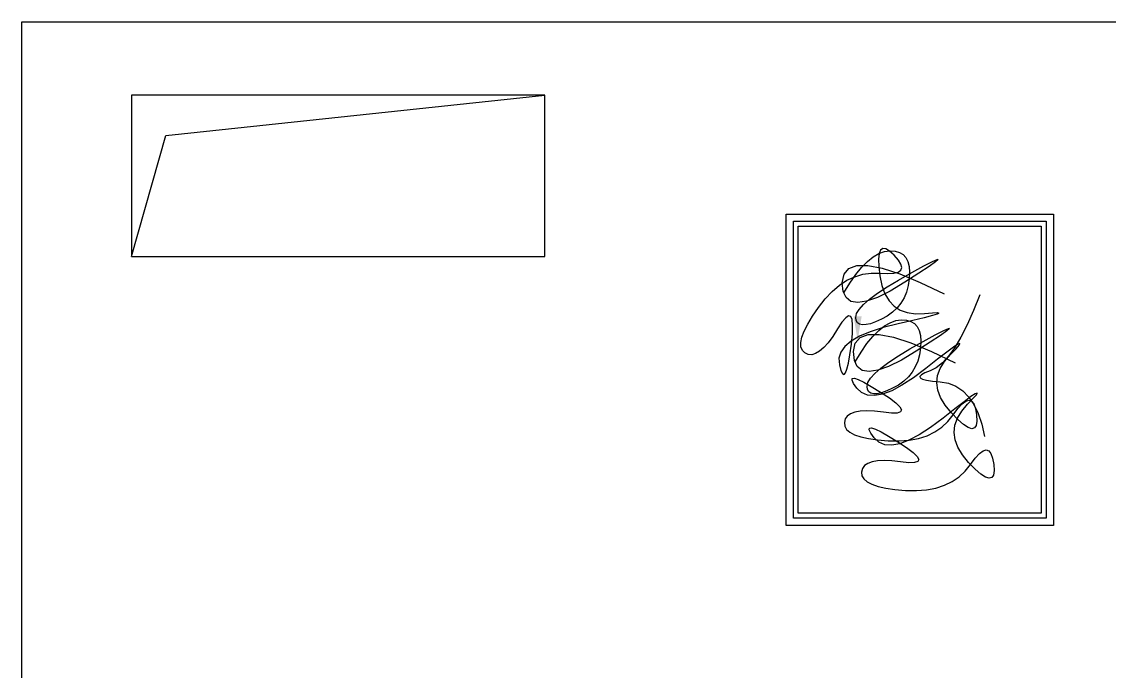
# Model space of a CAD drawing. Header units: inches. Extents: x 3 to 45, y 10.7 to 35.5.
# Drawn here: x 11.373 to 13.609, y 30.328 to 31.663 of the extents above; entities that cross this region are included whole.
import ezdxf

# ---------------------------------------------------------------- set-up
doc = ezdxf.new("R2010")
doc.units = ezdxf.units.IN
doc.header["$MEASUREMENT"] = 0
doc.layers.add('02', color=2, linetype='Continuous')
doc.layers.add('1', color=1, linetype='Continuous')

msp = doc.modelspace()

# ---------------------------------------------------------------- linework, layer by layer
at = {"layer": '02'}
for p, q in [((11.3726, 31.6626), (16.6726, 31.6626)), ((11.3726, 28.9926), (11.3726, 31.6626))]:
    msp.add_line(p, q, dxfattribs=at)
at = {"layer": '1'}
for p, q in [((12.4482, 31.5114), (11.5985, 31.5114)), ((11.5985, 31.5114), (11.5985, 31.1804)), ((11.6691, 31.4286), (12.4482, 31.5114)), ((12.4482, 31.1804), (12.4482, 31.5114)), ((11.5985, 31.1804), (11.6691, 31.4286)), ((12.9444, 30.6274), (12.9444, 31.2674)), ((12.9444, 31.2674), (13.4944, 31.2674)), ((13.4944, 31.2674), (13.4944, 30.6274)), ((12.9594, 30.6424), (12.9594, 31.2524)), ((12.9594, 31.2524), (13.4794, 31.2524)), ((13.4794, 31.2524), (13.4794, 30.6424)), ((12.9694, 30.6524), (12.9694, 31.2424)), ((12.9694, 31.2424), (13.4694, 31.2424)), ((13.4694, 31.2424), (13.4694, 30.6524)), ((11.5985, 31.1804), (12.4482, 31.1804)), ((13.1117, 31.1697), (13.1235, 31.1791)), ((13.1235, 31.1791), (13.1352, 31.186)), ((13.136, 31.1861), (13.1348, 31.1748)), ((13.1352, 31.186), (13.1468, 31.1901)), ((13.1388, 31.1934), (13.136, 31.1861)), ((13.1433, 31.1967), (13.1388, 31.1934)), ((13.1495, 31.196), (13.1433, 31.1967)), ((13.1468, 31.1901), (13.1583, 31.1917)), ((13.1574, 31.1913), (13.1495, 31.196)), ((13.167, 31.1826), (13.1574, 31.1913)), ((13.1583, 31.1917), (13.1689, 31.191)), ((13.1757, 31.1727), (13.167, 31.1826)), ((13.1689, 31.191), (13.1779, 31.1885)), ((13.1779, 31.1885), (13.1852, 31.1841)), ((13.1852, 31.1841), (13.191, 31.1778)), ((13.191, 31.1778), (13.1951, 31.1697)), ((13.0636, 31.144), (13.0736, 31.1557)), ((13.0736, 31.1557), (13.09, 31.1617)), ((13.0876, 31.1429), (13.0997, 31.1576)), ((13.09, 31.1617), (13.1129, 31.1617)), ((13.0997, 31.1576), (13.1117, 31.1697)), ((13.1129, 31.1617), (13.1423, 31.156)), ((13.1348, 31.1748), (13.1353, 31.1595)), ((13.1353, 31.1595), (13.1376, 31.1401)), ((13.1423, 31.156), (13.1782, 31.1444)), ((13.1808, 31.1642), (13.1757, 31.1727)), ((13.1804, 31.1519), (13.1824, 31.1573)), ((13.1824, 31.1573), (13.1808, 31.1642)), ((13.1951, 31.1697), (13.1977, 31.1598)), ((13.1977, 31.1598), (13.1986, 31.1479)), ((13.2029, 31.1471), (13.228, 31.1607)), ((13.2386, 31.1598), (13.2176, 31.1458)), ((13.228, 31.1607), (13.2455, 31.1697)), ((13.2518, 31.1691), (13.2386, 31.1598)), ((13.2455, 31.1697), (13.2553, 31.1741)), ((13.2574, 31.1739), (13.2518, 31.1691)), ((13.2553, 31.1741), (13.2574, 31.1739)), ((13.0601, 31.1263), (13.0636, 31.144)), ((13.0696, 31.1312), (13.0857, 31.1386)), ((13.0754, 31.1255), (13.0876, 31.1429)), ((13.0857, 31.1386), (13.1022, 31.1436)), ((13.1022, 31.1436), (13.1193, 31.1459)), ((13.1193, 31.1459), (13.137, 31.1457)), ((13.137, 31.1457), (13.1532, 31.145)), ((13.1376, 31.1401), (13.1417, 31.1202)), ((13.1522, 31.1176), (13.1757, 31.1318)), ((13.1532, 31.145), (13.1658, 31.1458)), ((13.1658, 31.1458), (13.1749, 31.1481)), ((13.1749, 31.1481), (13.1804, 31.1519)), ((13.1757, 31.1318), (13.2029, 31.1471)), ((13.1782, 31.1444), (13.2205, 31.1269)), ((13.2176, 31.1458), (13.189, 31.1273)), ((13.1979, 31.1343), (13.1957, 31.1202)), ((13.1986, 31.1479), (13.1979, 31.1343)), ((13.0393, 31.1085), (13.0542, 31.1211)), ((13.0542, 31.1211), (13.0696, 31.1312)), ((13.0619, 31.1084), (13.0601, 31.1263)), ((13.0631, 31.1055), (13.0754, 31.1255)), ((13.1323, 31.1045), (13.1522, 31.1176)), ((13.1586, 31.1091), (13.1323, 31.0961)), ((13.1417, 31.1202), (13.1479, 31.1033)), ((13.189, 31.1273), (13.1586, 31.1091)), ((13.1957, 31.1202), (13.1921, 31.1071)), ((13.2205, 31.1269), (13.2693, 31.1036)), ((13.0111, 31.0756), (13.0249, 31.0933)), ((13.0249, 31.0933), (13.0393, 31.1085)), ((13.0678, 31.0956), (13.0619, 31.1084)), ((13.0778, 31.0879), (13.0678, 31.0956)), ((13.0919, 31.0855), (13.0778, 31.0879)), ((13.11, 31.0882), (13.0919, 31.0855)), ((13.1036, 31.0814), (13.1161, 31.0924)), ((13.1323, 31.0961), (13.11, 31.0882)), ((13.1161, 31.0924), (13.1323, 31.1045)), ((13.1479, 31.1033), (13.1562, 31.0892)), ((13.1562, 31.0892), (13.1666, 31.0781)), ((13.1871, 31.0952), (13.1806, 31.0842)), ((13.1921, 31.1071), (13.1871, 31.0952)), ((13.3427, 31.1016), (13.3298, 31.0688)), ((12.9988, 31.0575), (13.0111, 31.0756)), ((13.0895, 31.0627), (13.0947, 31.0715)), ((13.0947, 31.0715), (13.1036, 31.0814)), ((13.1634, 31.0655), (13.1526, 31.0578)), ((13.1727, 31.0744), (13.1634, 31.0655)), ((13.1666, 31.0781), (13.1792, 31.07)), ((13.1806, 31.0842), (13.1727, 31.0744)), ((13.1792, 31.07), (13.1938, 31.0647)), ((13.1938, 31.0647), (13.2105, 31.0624)), ((13.2293, 31.063), (13.2458, 31.0644)), ((13.2458, 31.0644), (13.2557, 31.0647)), ((13.2557, 31.0647), (13.2589, 31.0638)), ((13.3298, 31.0688), (13.317, 31.0398)), ((12.989, 31.0412), (12.9988, 31.0575)), ((13.0594, 31.0452), (13.0501, 31.0311)), ((13.0671, 31.0542), (13.0594, 31.0452)), ((13.0731, 31.0581), (13.0671, 31.0542)), ((13.0774, 31.0568), (13.0731, 31.0581)), ((13.0802, 31.0503), (13.0774, 31.0568)), ((13.0813, 31.0388), (13.0802, 31.0503)), ((13.0879, 31.055), (13.0895, 31.0627)), ((13.0889, 31.0487), (13.0879, 31.055)), ((13.0915, 31.044), (13.0889, 31.0487)), ((13.0957, 31.041), (13.0915, 31.044)), ((13.1178, 31.042), (13.1089, 31.04)), ((13.1283, 31.0457), (13.1178, 31.042)), ((13.1404, 31.0511), (13.1283, 31.0457)), ((13.1526, 31.0578), (13.1404, 31.0511)), ((13.1467, 31.0373), (13.1584, 31.0441)), ((13.1584, 31.0441), (13.17, 31.0483)), ((13.17, 31.0483), (13.1814, 31.0498)), ((13.2052, 31.0486), (13.1751, 31.0419)), ((13.1814, 31.0498), (13.192, 31.0492)), ((13.192, 31.0492), (13.201, 31.0466)), ((13.201, 31.0466), (13.2084, 31.0422)), ((13.2286, 31.0542), (13.2052, 31.0486)), ((13.2084, 31.0422), (13.2142, 31.036)), ((13.2105, 31.0624), (13.2293, 31.063)), ((13.2454, 31.0586), (13.2286, 31.0542)), ((13.2555, 31.0618), (13.2454, 31.0586)), ((13.2589, 31.0638), (13.2555, 31.0618)), ((12.977, 31.0142), (12.9818, 31.0268)), ((12.9818, 31.0268), (12.989, 31.0412)), ((13.0501, 31.0311), (13.0403, 31.0157)), ((13.0787, 31.0002), (13.0808, 31.022)), ((13.0808, 31.022), (13.0813, 31.0388)), ((13.1174, 31.0256), (13.0955, 31.0163)), ((13.1015, 31.0397), (13.0957, 31.041)), ((13.0967, 31.0139), (13.1132, 31.0198)), ((13.1089, 31.04), (13.1015, 31.0397)), ((13.1132, 31.0198), (13.1361, 31.0199)), ((13.144, 31.0341), (13.1174, 31.0256)), ((13.1229, 31.0157), (13.1349, 31.0278)), ((13.1349, 31.0278), (13.1467, 31.0373)), ((13.1361, 31.0199), (13.1655, 31.0141)), ((13.1751, 31.0419), (13.144, 31.0341)), ((13.2142, 31.036), (13.2183, 31.0279)), ((13.2183, 31.0279), (13.2209, 31.0179)), ((13.2512, 31.0188), (13.2687, 31.0278)), ((13.275, 31.0272), (13.2617, 31.0179)), ((13.2687, 31.0278), (13.2785, 31.0322)), ((13.2806, 31.032), (13.275, 31.0272)), ((13.2785, 31.0322), (13.2806, 31.032)), ((13.317, 31.0398), (13.3041, 31.0146)), ((12.9748, 31.0034), (12.977, 31.0142)), ((12.9751, 30.9944), (12.9748, 31.0034)), ((13.0308, 31.0029), (13.0218, 30.9928)), ((13.0403, 31.0157), (13.0308, 31.0029)), ((13.0781, 31.0061), (13.0652, 30.9952)), ((13.0757, 30.9781), (13.0787, 31.0002)), ((13.0955, 31.0163), (13.0781, 31.0061)), ((13.0833, 30.9845), (13.0868, 31.0021)), ((13.0868, 31.0021), (13.0967, 31.0139)), ((13.0986, 30.9836), (13.1108, 31.001)), ((13.1108, 31.001), (13.1229, 31.0157)), ((13.1655, 31.0141), (13.2013, 31.0025)), ((13.1989, 30.99), (13.2261, 31.0053)), ((13.2013, 31.0025), (13.2437, 30.985)), ((13.2408, 31.004), (13.2122, 30.9855)), ((13.2209, 31.0179), (13.2218, 31.0061)), ((13.2218, 31.0061), (13.2211, 30.9924)), ((13.2261, 31.0053), (13.2512, 31.0188)), ((13.2617, 31.0179), (13.2408, 31.004)), ((13.298, 30.9997), (13.2891, 30.9939)), ((13.3041, 31.0146), (13.2914, 30.9931)), ((13.294, 30.9906), (13.3004, 30.9981)), ((13.3018, 31.0011), (13.298, 30.9997)), ((13.3004, 30.9981), (13.3018, 31.0011)), ((12.978, 30.9872), (12.9751, 30.9944)), ((12.9833, 30.9819), (12.978, 30.9872)), ((12.9902, 30.9788), (12.9833, 30.9819)), ((12.9974, 30.9783), (12.9902, 30.9788)), ((13.0051, 30.9805), (12.9974, 30.9783)), ((13.0133, 30.9853), (13.0051, 30.9805)), ((13.0218, 30.9928), (13.0133, 30.9853)), ((13.057, 30.9834), (13.0533, 30.9709)), ((13.0652, 30.9952), (13.057, 30.9834)), ((13.0727, 30.9609), (13.0757, 30.9781)), ((13.0851, 30.9665), (13.0833, 30.9845)), ((13.0863, 30.9637), (13.0986, 30.9836)), ((13.1555, 30.9626), (13.1754, 30.9757)), ((13.1754, 30.9757), (13.1989, 30.99)), ((13.2122, 30.9855), (13.1818, 30.9672)), ((13.2189, 30.9783), (13.2153, 30.9653)), ((13.2211, 30.9924), (13.2189, 30.9783)), ((13.2437, 30.985), (13.2925, 30.9617)), ((13.2751, 30.9837), (13.256, 30.9691)), ((13.2786, 30.9754), (13.2659, 30.9615)), ((13.2701, 30.9645), (13.2824, 30.9787)), ((13.2891, 30.9939), (13.2751, 30.9837)), ((13.2914, 30.9931), (13.2786, 30.9754)), ((13.2824, 30.9787), (13.294, 30.9906)), ((13.0533, 30.9709), (13.0542, 30.9575)), ((13.0542, 30.9575), (13.0573, 30.9461)), ((13.0697, 30.9484), (13.0727, 30.9609)), ((13.091, 30.9537), (13.0851, 30.9665)), ((13.101, 30.9461), (13.091, 30.9537)), ((13.1554, 30.9542), (13.1332, 30.9463)), ((13.1393, 30.9505), (13.1555, 30.9626)), ((13.1818, 30.9672), (13.1554, 30.9542)), ((13.2102, 30.9533), (13.2038, 30.9424)), ((13.2153, 30.9653), (13.2102, 30.9533)), ((13.256, 30.9691), (13.2318, 30.95)), ((13.2659, 30.9615), (13.2532, 30.9514)), ((13.2613, 30.95), (13.2701, 30.9645)), ((13.0573, 30.9461), (13.0604, 30.9395)), ((13.0604, 30.9395), (13.0636, 30.9377)), ((13.0636, 30.9377), (13.0666, 30.9407)), ((13.0666, 30.9407), (13.0697, 30.9484)), ((13.115, 30.9436), (13.101, 30.9461)), ((13.1332, 30.9463), (13.115, 30.9436)), ((13.1179, 30.9297), (13.1268, 30.9396)), ((13.1268, 30.9396), (13.1393, 30.9505)), ((13.2062, 30.9307), (13.1828, 30.9155)), ((13.1959, 30.9325), (13.1865, 30.9237)), ((13.2038, 30.9424), (13.1959, 30.9325)), ((13.2318, 30.95), (13.2062, 30.9307)), ((13.2229, 30.937), (13.2198, 30.9335)), ((13.2198, 30.9335), (13.2205, 30.9305)), ((13.2205, 30.9305), (13.225, 30.9278)), ((13.2298, 30.9408), (13.2229, 30.937)), ((13.2406, 30.9451), (13.2298, 30.9408)), ((13.2532, 30.9514), (13.2406, 30.9451)), ((13.2546, 30.9205), (13.2562, 30.9354)), ((13.2562, 30.9354), (13.2613, 30.95)), ((13.0801, 30.9256), (13.0806, 30.9291)), ((13.0832, 30.919), (13.0801, 30.9256)), ((13.0806, 30.9291), (13.0849, 30.9297)), ((13.0901, 30.9094), (13.0832, 30.919)), ((13.0849, 30.9297), (13.0928, 30.9272)), ((13.0999, 30.9003), (13.0901, 30.9094)), ((13.0928, 30.9272), (13.1044, 30.9216)), ((13.1044, 30.9216), (13.1197, 30.913)), ((13.1111, 30.9131), (13.1126, 30.9209)), ((13.1121, 30.9068), (13.1111, 30.9131)), ((13.1126, 30.9209), (13.1179, 30.9297)), ((13.1197, 30.913), (13.1386, 30.9014)), ((13.1636, 30.9092), (13.1515, 30.9038)), ((13.1828, 30.9155), (13.1617, 30.9043)), ((13.1758, 30.9159), (13.1636, 30.9092)), ((13.1865, 30.9237), (13.1758, 30.9159)), ((13.225, 30.9278), (13.2333, 30.9256)), ((13.2333, 30.9256), (13.2454, 30.9237)), ((13.2454, 30.9237), (13.2614, 30.9223)), ((13.2567, 30.9054), (13.2546, 30.9205)), ((13.2614, 30.9223), (13.2784, 30.9195)), ((13.2784, 30.9195), (13.2938, 30.9134)), ((13.2938, 30.9134), (13.3077, 30.9042)), ((13.1119, 30.8952), (13.0999, 30.9003)), ((13.1263, 30.8942), (13.1119, 30.8952)), ((13.1147, 30.9021), (13.1121, 30.9068)), ((13.1189, 30.8991), (13.1147, 30.9021)), ((13.1247, 30.8978), (13.1189, 30.8991)), ((13.132, 30.8981), (13.1247, 30.8978)), ((13.1429, 30.8972), (13.1263, 30.8942)), ((13.141, 30.9001), (13.132, 30.8981)), ((13.1386, 30.9014), (13.1569, 30.8893)), ((13.1515, 30.9038), (13.141, 30.9001)), ((13.1617, 30.9043), (13.1429, 30.8972)), ((13.1569, 30.8893), (13.1702, 30.8792)), ((13.2623, 30.8901), (13.2567, 30.9054)), ((13.2715, 30.8746), (13.2623, 30.8901)), ((13.3077, 30.9042), (13.3199, 30.8918)), ((13.3246, 30.892), (13.3106, 30.8817)), ((13.3179, 30.8767), (13.3295, 30.8886)), ((13.3199, 30.8918), (13.3305, 30.8762)), ((13.3335, 30.8978), (13.3246, 30.892)), ((13.3295, 30.8886), (13.3359, 30.8961)), ((13.3373, 30.8992), (13.3335, 30.8978)), ((13.3359, 30.8961), (13.3373, 30.8992)), ((13.1702, 30.8792), (13.1785, 30.871)), ((13.1785, 30.871), (13.1818, 30.8648)), ((13.1818, 30.8648), (13.18, 30.8606)), ((13.2915, 30.8671), (13.2673, 30.848)), ((13.2844, 30.8589), (13.2715, 30.8746)), ((13.2883, 30.8549), (13.298, 30.8679)), ((13.3106, 30.8817), (13.2915, 30.8671)), ((13.298, 30.8679), (13.3066, 30.8772)), ((13.3056, 30.8625), (13.3179, 30.8767)), ((13.3066, 30.8772), (13.3141, 30.8827)), ((13.3141, 30.8827), (13.3206, 30.8846)), ((13.3206, 30.8846), (13.326, 30.8827)), ((13.326, 30.8827), (13.3303, 30.8772)), ((13.3303, 30.8772), (13.3337, 30.8679)), ((13.3305, 30.8762), (13.3394, 30.8575)), ((13.3337, 30.8679), (13.3359, 30.8549)), ((13.0662, 30.8463), (13.0643, 30.839)), ((13.0704, 30.8522), (13.0662, 30.8463)), ((13.077, 30.8568), (13.0704, 30.8522)), ((13.0858, 30.8601), (13.077, 30.8568)), ((13.097, 30.862), (13.0858, 30.8601)), ((13.1106, 30.8626), (13.097, 30.862)), ((13.1264, 30.8619), (13.1106, 30.8626)), ((13.1446, 30.8598), (13.1264, 30.8619)), ((13.1614, 30.8581), (13.1446, 30.8598)), ((13.1732, 30.8584), (13.1614, 30.8581)), ((13.18, 30.8606), (13.1732, 30.8584)), ((13.2673, 30.848), (13.2417, 30.8287)), ((13.2647, 30.8293), (13.2774, 30.8411)), ((13.2774, 30.8411), (13.2883, 30.8549)), ((13.298, 30.8449), (13.2844, 30.8589)), ((13.2917, 30.8334), (13.2968, 30.8481)), ((13.2968, 30.8481), (13.3056, 30.8625)), ((13.3095, 30.8348), (13.298, 30.8449)), ((13.3366, 30.8419), (13.3353, 30.8328)), ((13.3359, 30.8549), (13.3366, 30.8419)), ((13.3394, 30.8575), (13.3468, 30.8355)), ((13.0643, 30.839), (13.065, 30.8315)), ((13.065, 30.8315), (13.0688, 30.8248)), ((13.0688, 30.8248), (13.0756, 30.8189)), ((13.0756, 30.8189), (13.0854, 30.8138)), ((13.1156, 30.8236), (13.1161, 30.8272)), ((13.1187, 30.817), (13.1156, 30.8236)), ((13.1161, 30.8272), (13.1204, 30.8277)), ((13.1204, 30.8277), (13.1283, 30.8252)), ((13.1283, 30.8252), (13.1399, 30.8197)), ((13.1399, 30.8197), (13.1552, 30.8111)), ((13.2417, 30.8287), (13.2183, 30.8135)), ((13.2346, 30.8118), (13.2505, 30.8195)), ((13.2505, 30.8195), (13.2647, 30.8293)), ((13.2901, 30.8185), (13.2917, 30.8334)), ((13.2922, 30.8034), (13.2901, 30.8185)), ((13.319, 30.8286), (13.3095, 30.8348)), ((13.3265, 30.8262), (13.319, 30.8286)), ((13.3319, 30.8276), (13.3265, 30.8262)), ((13.3353, 30.8328), (13.3319, 30.8276)), ((13.3468, 30.8355), (13.3526, 30.8104)), ((13.0854, 30.8138), (13.0981, 30.8095)), ((13.0981, 30.8095), (13.1139, 30.806)), ((13.1139, 30.806), (13.1327, 30.8033)), ((13.1256, 30.8074), (13.1187, 30.817)), ((13.1354, 30.7983), (13.1256, 30.8074)), ((13.1327, 30.8033), (13.1545, 30.8014)), ((13.1474, 30.7932), (13.1354, 30.7983)), ((13.1545, 30.8014), (13.177, 30.8009)), ((13.1552, 30.8111), (13.1741, 30.7995)), ((13.1741, 30.7995), (13.1924, 30.7873)), ((13.177, 30.8009), (13.1978, 30.8025)), ((13.1972, 30.8024), (13.1784, 30.7953)), ((13.2183, 30.8135), (13.1972, 30.8024)), ((13.1978, 30.8025), (13.217, 30.8061)), ((13.217, 30.8061), (13.2346, 30.8118)), ((13.2978, 30.7881), (13.2922, 30.8034)), ((13.1618, 30.7922), (13.1474, 30.7932)), ((13.1784, 30.7953), (13.1618, 30.7922)), ((13.1924, 30.7873), (13.2057, 30.7772)), ((13.2057, 30.7772), (13.214, 30.769)), ((13.307, 30.7726), (13.2978, 30.7881)), ((13.3335, 30.7659), (13.3421, 30.7752)), ((13.3421, 30.7752), (13.3496, 30.7808)), ((13.3496, 30.7808), (13.3561, 30.7826)), ((13.3561, 30.7826), (13.3615, 30.7808)), ((13.3615, 30.7808), (13.3658, 30.7752)), ((13.3658, 30.7752), (13.3692, 30.7659)), ((13.1125, 30.7549), (13.1059, 30.7503)), ((13.1213, 30.7581), (13.1125, 30.7549)), ((13.1325, 30.7601), (13.1213, 30.7581)), ((13.1461, 30.7607), (13.1325, 30.7601)), ((13.1619, 30.7599), (13.1461, 30.7607)), ((13.1801, 30.7579), (13.1619, 30.7599)), ((13.1969, 30.7561), (13.1801, 30.7579)), ((13.2087, 30.7564), (13.1969, 30.7561)), ((13.2155, 30.7586), (13.2087, 30.7564)), ((13.214, 30.769), (13.2173, 30.7628)), ((13.2173, 30.7628), (13.2155, 30.7586)), ((13.3199, 30.7569), (13.307, 30.7726)), ((13.3129, 30.7391), (13.3238, 30.7529)), ((13.3335, 30.7429), (13.3199, 30.7569)), ((13.3238, 30.7529), (13.3335, 30.7659)), ((13.3692, 30.7659), (13.3714, 30.7529)), ((13.3714, 30.7529), (13.3721, 30.74)), ((13.1017, 30.7443), (13.0998, 30.7371)), ((13.0998, 30.7371), (13.1005, 30.7295)), ((13.1005, 30.7295), (13.1043, 30.7228)), ((13.1059, 30.7503), (13.1017, 30.7443)), ((13.3002, 30.7273), (13.3129, 30.7391)), ((13.345, 30.7329), (13.3335, 30.7429)), ((13.3545, 30.7266), (13.345, 30.7329)), ((13.3708, 30.7309), (13.3674, 30.7256)), ((13.3721, 30.74), (13.3708, 30.7309)), ((13.1043, 30.7228), (13.1111, 30.7169)), ((13.1111, 30.7169), (13.1209, 30.7118)), ((13.1209, 30.7118), (13.1336, 30.7075)), ((13.1336, 30.7075), (13.1494, 30.704)), ((13.2525, 30.7042), (13.2701, 30.7098)), ((13.2701, 30.7098), (13.286, 30.7175)), ((13.286, 30.7175), (13.3002, 30.7273)), ((13.362, 30.7242), (13.3545, 30.7266)), ((13.3674, 30.7256), (13.362, 30.7242)), ((13.1494, 30.704), (13.1682, 30.7013)), ((13.1682, 30.7013), (13.19, 30.6994)), ((13.19, 30.6994), (13.2125, 30.699)), ((13.2125, 30.699), (13.2333, 30.7005)), ((13.2333, 30.7005), (13.2525, 30.7042)), ((13.4794, 30.6424), (12.9594, 30.6424)), ((13.4694, 30.6524), (12.9694, 30.6524)), ((13.4944, 30.6274), (12.9444, 30.6274))]:
    msp.add_line(p, q, dxfattribs=at)
msp.add_solid([(13.0999, 31.0573), (13.0917, 31.0072), (13.0833, 31.0572)], dxfattribs=at)

doc.saveas('drawing.dxf')
